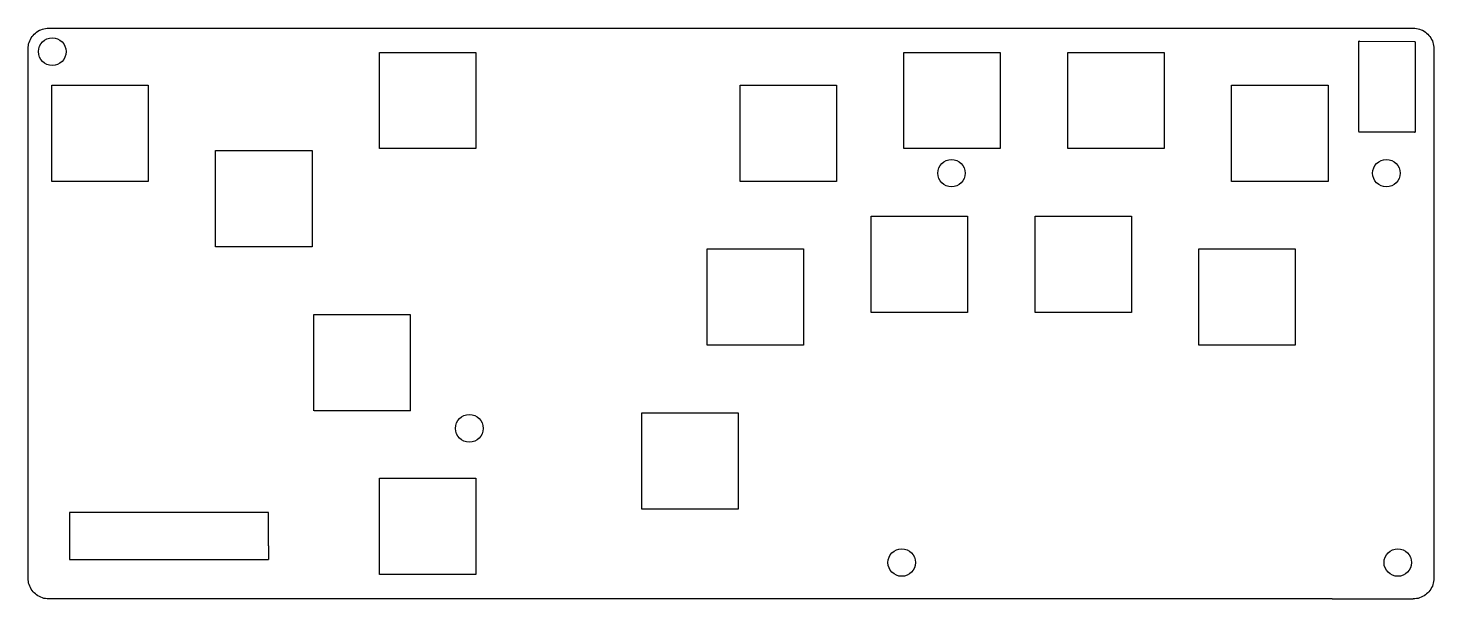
# Model space of a CAD drawing. Extents: x 0 to 204, y 0 to 83.
import ezdxf

# ---------------------------------------------------------------- set-up
doc = ezdxf.new("R2010")
doc.units = 0
doc.header["$MEASUREMENT"] = 0

msp = doc.modelspace()

# ---------------------------------------------------------------- linework, layer by layer
at = {"color": 0}
for p, q in [((0.44, 81.53), (0.57, 81.73)), ((0.57, 81.73), (0.72, 81.91)), ((0.72, 81.91), (0.88, 82.09)), ((0.88, 82.09), (1.05, 82.25)), ((1.05, 82.25), (1.24, 82.39)), ((1.24, 82.39), (1.43, 82.52)), ((1.43, 82.52), (1.64, 82.64)), ((1.64, 82.64), (1.85, 82.73)), ((1.85, 82.73), (2.07, 82.82)), ((2.07, 82.82), (2.3, 82.88)), ((2.3, 82.88), (2.53, 82.93)), ((2.53, 82.93), (2.76, 82.95)), ((2.76, 82.95), (3, 82.96)), ((3, 82.96), (189.5, 82.96)), ((201.26, 82.96), (201.5, 82.95)), ((201.5, 82.95), (201.73, 82.93)), ((201.73, 82.93), (201.96, 82.88)), ((201.96, 82.88), (202.19, 82.82)), ((202.19, 82.82), (202.41, 82.73)), ((202.41, 82.73), (202.63, 82.64)), ((202.63, 82.64), (202.83, 82.52)), ((202.83, 82.52), (203.03, 82.39)), ((203.03, 82.39), (203.21, 82.25)), ((203.21, 82.25), (203.39, 82.09)), ((203.39, 82.09), (203.55, 81.91)), ((203.55, 81.91), (203.69, 81.73)), ((203.69, 81.73), (203.82, 81.53)), ((0, 79.96), (0.01, 80.2)), ((0, 3), (0, 79.96)), ((0.01, 80.2), (0.04, 80.43)), ((0.04, 80.43), (0.08, 80.66)), ((0.08, 80.66), (0.15, 80.89)), ((0.15, 80.89), (0.23, 81.11)), ((0.23, 81.11), (0.33, 81.32)), ((0.33, 81.32), (0.44, 81.53)), ((203.82, 81.53), (203.94, 81.32)), ((203.94, 81.32), (204.04, 81.11)), ((204.04, 81.11), (204.12, 80.89)), ((204.12, 80.89), (204.18, 80.66)), ((204.18, 80.66), (204.23, 80.43)), ((204.23, 80.43), (204.25, 80.2)), ((204.25, 80.2), (204.26, 79.96)), ((204.26, 79.96), (204.26, 3)), ((51.06, 79.44), (65.06, 79.44)), ((51.06, 65.44), (51.06, 79.44)), ((65.06, 79.44), (65.06, 65.44)), ((127.26, 79.44), (141.26, 79.44)), ((127.26, 65.44), (127.26, 79.44)), ((141.26, 79.44), (141.26, 65.44)), ((151.07, 79.44), (165.07, 79.44)), ((151.07, 65.44), (151.07, 79.44)), ((165.07, 79.44), (165.07, 65.44)), ((3.43, 74.68), (17.43, 74.68)), ((3.43, 60.68), (3.43, 74.68)), ((17.43, 74.68), (17.43, 60.68)), ((103.44, 74.68), (117.45, 74.68)), ((103.44, 60.68), (103.44, 74.68)), ((117.45, 74.68), (117.45, 60.68)), ((174.88, 74.68), (188.88, 74.68)), ((174.88, 60.68), (174.88, 74.68)), ((188.88, 74.68), (188.88, 60.68)), ((65.06, 65.44), (51.06, 65.44)), ((141.26, 65.44), (127.26, 65.44)), ((165.07, 65.44), (151.07, 65.44)), ((27.24, 65.15), (41.25, 65.15)), ((27.24, 51.15), (27.24, 65.15)), ((41.25, 65.15), (41.25, 51.15)), ((17.43, 60.68), (3.43, 60.68)), ((117.45, 60.68), (103.44, 60.68)), ((188.88, 60.68), (174.88, 60.68)), ((122.49, 55.63), (136.5, 55.63)), ((122.49, 41.63), (122.49, 55.63)), ((136.5, 55.63), (136.5, 41.63)), ((146.31, 55.63), (160.31, 55.63)), ((146.31, 41.63), (146.31, 55.63)), ((160.31, 55.63), (160.31, 41.63)), ((41.25, 51.15), (27.24, 51.15)), ((98.68, 50.86), (112.68, 50.86)), ((98.68, 36.86), (98.68, 50.86)), ((112.68, 50.86), (112.68, 36.86)), ((170.12, 50.86), (184.12, 50.86)), ((170.12, 36.86), (170.12, 50.86)), ((184.12, 50.86), (184.12, 36.86)), ((41.53, 41.34), (55.53, 41.34)), ((41.53, 27.34), (41.53, 41.34)), ((55.53, 41.34), (55.53, 27.34)), ((136.5, 41.63), (122.49, 41.63)), ((160.31, 41.63), (146.31, 41.63)), ((112.68, 36.86), (98.68, 36.86)), ((184.12, 36.86), (170.12, 36.86)), ((55.58, 27.34), (41.58, 27.34)), ((89.16, 27.05), (103.16, 27.05)), ((89.16, 13.05), (89.16, 27.05)), ((103.16, 27.05), (103.16, 13.05)), ((51.06, 17.53), (65.06, 17.53)), ((51.06, 3.53), (51.06, 17.53)), ((65.06, 17.53), (65.06, 3.53)), ((103.16, 13.05), (89.16, 13.05)), ((0.01, 2.76), (0, 3)), ((0.04, 2.53), (0.01, 2.76)), ((0.08, 2.3), (0.04, 2.53)), ((0.15, 2.07), (0.08, 2.3)), ((0.23, 1.85), (0.15, 2.07)), ((65.06, 3.53), (51.06, 3.53)), ((204.12, 2.07), (204.04, 1.85)), ((204.18, 2.3), (204.12, 2.07)), ((204.23, 2.53), (204.18, 2.3)), ((204.25, 2.76), (204.23, 2.53)), ((204.26, 3), (204.25, 2.76)), ((0.33, 1.64), (0.23, 1.85)), ((0.44, 1.43), (0.33, 1.64)), ((0.57, 1.24), (0.44, 1.43)), ((0.72, 1.05), (0.57, 1.24)), ((0.88, 0.88), (0.72, 1.05)), ((1.05, 0.72), (0.88, 0.88)), ((1.24, 0.57), (1.05, 0.72)), ((1.43, 0.44), (1.24, 0.57)), ((1.64, 0.33), (1.43, 0.44)), ((1.85, 0.23), (1.64, 0.33)), ((2.07, 0.15), (1.85, 0.23)), ((2.3, 0.08), (2.07, 0.15)), ((2.53, 0.04), (2.3, 0.08)), ((2.76, 0.01), (2.53, 0.04)), ((3, 0), (2.76, 0.01)), ((189.5, 0), (3, 0)), ((201.5, 0.01), (201.26, 0)), ((201.73, 0.04), (201.5, 0.01)), ((201.96, 0.08), (201.73, 0.04)), ((202.19, 0.15), (201.96, 0.08)), ((202.41, 0.23), (202.19, 0.15)), ((202.63, 0.33), (202.41, 0.23)), ((202.83, 0.44), (202.63, 0.33)), ((203.03, 0.57), (202.83, 0.44)), ((203.21, 0.72), (203.03, 0.57)), ((203.39, 0.88), (203.21, 0.72)), ((203.55, 1.05), (203.39, 0.88)), ((203.69, 1.24), (203.55, 1.05)), ((203.82, 1.43), (203.69, 1.24)), ((203.94, 1.64), (203.82, 1.43)), ((204.04, 1.85), (203.94, 1.64))]:
    msp.add_line(p, q, dxfattribs=at)
at = {"linetype": 'Continuous'}
for p, q in [((189.5, 82.96), (191.81, 82.96)), ((191.81, 82.96), (200.84, 82.96)), ((200.84, 82.96), (201.26, 82.96)), ((193.35, 80.96), (193.35, 81.06)), ((193.45, 81.06), (193.35, 81.06)), ((193.35, 67.95), (193.35, 80.96)), ((193.45, 81.06), (201.45, 81.03)), ((201.45, 81.03), (201.55, 81.03)), ((201.55, 80.93), (201.55, 81.03)), ((201.55, 80.93), (201.55, 67.95)), ((193.35, 67.95), (193.35, 67.85)), ((193.45, 67.85), (193.35, 67.85)), ((201.45, 67.85), (193.45, 67.85)), ((201.45, 67.85), (201.55, 67.85)), ((201.55, 67.95), (201.55, 67.85)), ((7.59, 12.58), (6.02, 12.58)), ((6.02, 12.58), (6.02, 5.73)), ((34.92, 12.58), (7.59, 12.58)), ((34.92, 7.7), (34.92, 12.58)), ((34.92, 7.7), (34.92, 5.73)), ((6.02, 5.73), (34.92, 5.73)), ((189.5, 0), (201.26, 0))]:
    msp.add_line(p, q, dxfattribs=at)
for centre in [(3.51, 79.54), (134.17, 61.88), (197.36, 61.88), (64.11, 24.79), (126.94, 5.28), (199.02, 5.28)]:
    msp.add_circle(centre, 2, dxfattribs=at)

doc.saveas('drawing.dxf')
